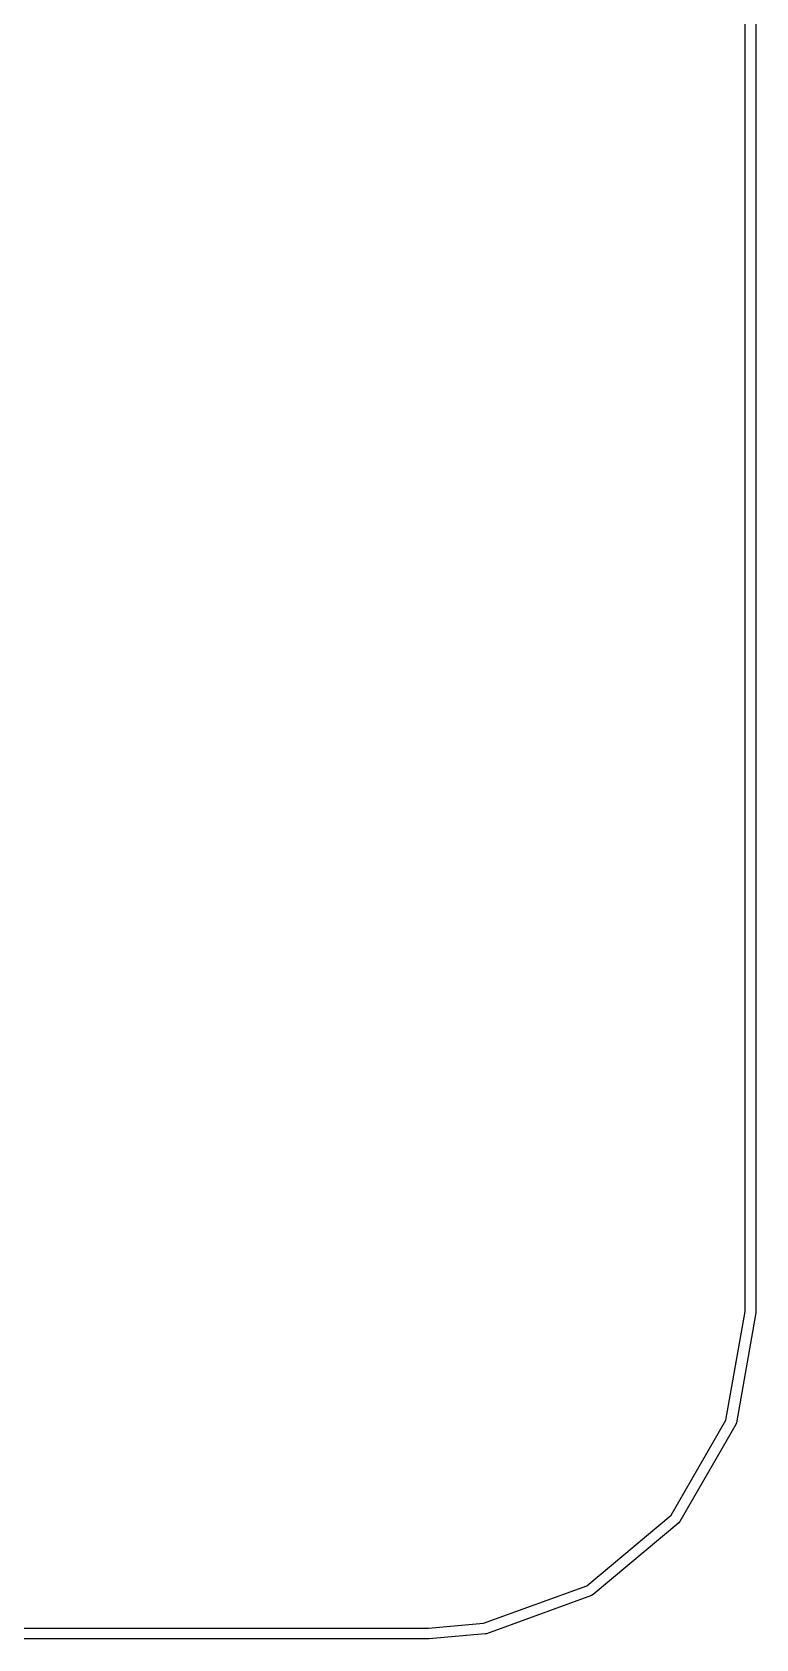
# Model space of a CAD drawing. Extents: x 10 to 287, y -200 to -10.
# Drawn here: x 200.6 to 214.1, y -112.1 to -82.12 of the extents above; entities that cross this region are included whole.
import ezdxf

# ---------------------------------------------------------------- set-up
doc = ezdxf.new("R2010")
doc.units = 0
doc.header["$MEASUREMENT"] = 0
doc.layers.add('BLACK', color=7, linetype='CONTINUOUS')

msp = doc.modelspace()

# ---------------------------------------------------------------- linework, layer by layer
at = {"layer": 'Black'}
for p, q in [((213.9, -105.991), (213.9, -56.0044)), ((214.1, -56), (214.1, -106)), ((213.543, -108.017), (213.9, -105.991)), ((214.098, -106.017), (213.737, -108.069)), ((214.1, -106), (214.098, -106.009)), ((214.098, -106.009), (214.098, -106.017)), ((212.518, -109.791), (213.543, -108.017)), ((213.725, -108.102), (212.683, -109.907)), ((213.737, -108.069), (213.725, -108.102)), ((210.949, -111.108), (212.518, -109.791)), ((212.661, -109.933), (211.064, -111.273)), ((212.683, -109.907), (212.661, -109.933)), ((209.02, -111.81), (210.949, -111.108)), ((211.034, -111.29), (209.076, -112.003)), ((211.064, -111.273), (211.034, -111.29)), ((207.996, -111.9), (209.02, -111.81)), ((208, -112.1), (117.9, -112.1)), ((118, -111.9), (207.996, -111.9)), ((208.004, -112.099), (208, -112.1)), ((208.009, -112.1), (208.004, -112.099)), ((209.051, -112.008), (208.009, -112.1)), ((209.063, -112.005), (209.051, -112.008)), ((209.076, -112.003), (209.063, -112.005))]:
    msp.add_line(p, q, dxfattribs=at)

doc.saveas('drawing.dxf')
